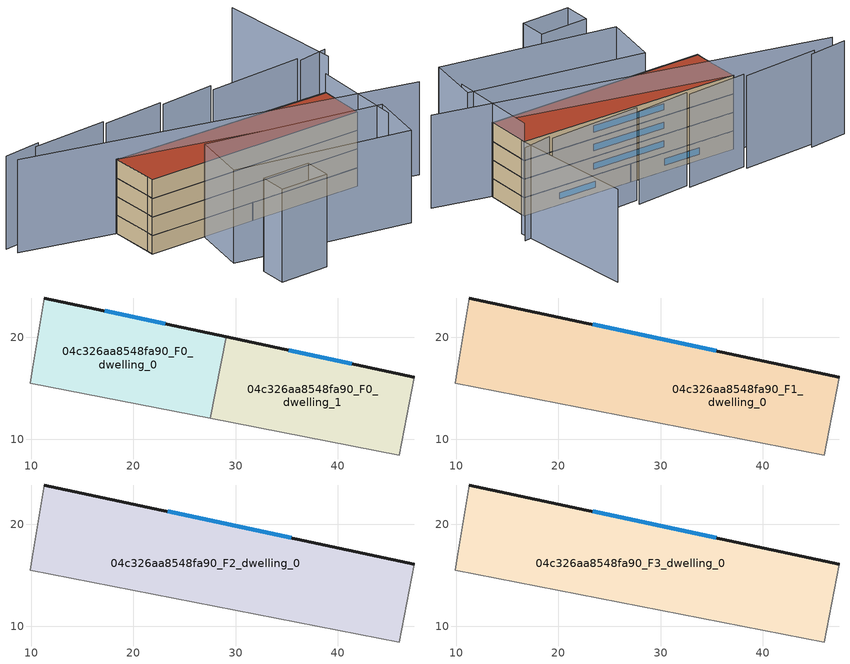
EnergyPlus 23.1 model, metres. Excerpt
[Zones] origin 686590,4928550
04c326aa8548fa90_F0_dwelling_0
 floor ground (EU_floor_Construction): 27.51,12.07 29.07,20.03 11.27,23.84 10.13,16.75 9.89,15.5 z0
 wall outside (EU_wall_Construction): 11.27,23.84 29.07,20.03 z0:3
 wall adiabatic (EU_wall_Construction): 27.51,12.07 9.89,15.5 10.13,16.75 11.27,23.84 z0:3
 wall to 04c326aa8548fa90_F0_dwelling_1 (EU_wall_Construction): 29.07,20.03 27.51,12.07 z0:3
 window (EU_Window_Construction): 17.2,22.57 23.14,21.3 z1:2
04c326aa8548fa90_F0_dwelling_1
 floor ground (EU_floor_Construction): 46.01,8.48 47.5,16.09 29.07,20.03 27.51,12.07 z0
 wall outside (EU_wall_Construction): 29.07,20.03 47.5,16.09 z0:3
 wall adiabatic (EU_wall_Construction): 47.5,16.09 46.01,8.48 27.51,12.07 z0:3
 window (EU_Window_Construction): 35.21,18.72 41.36,17.4 z1:2
04c326aa8548fa90_F1_dwelling_0
 floor to 04c326aa8548fa90_F0_dwelling_0 (EU_floor_Construction): 27.51,12.07 29.07,20.03 11.27,23.84 10.13,16.75 9.89,15.5 z3
 floor to 04c326aa8548fa90_F0_dwelling_1 (EU_floor_Construction): 46.01,8.48 47.5,16.09 29.07,20.03 27.51,12.07 z3
 wall outside (EU_wall_Construction): 11.27,23.84 47.5,16.09 z3:6
 wall adiabatic (EU_wall_Construction): 47.5,16.09 46.01,8.48 9.89,15.5 10.13,16.75 11.27,23.84 z3:6
 window (EU_Window_Construction): 23.35,21.25 35.43,18.67 z4:5
04c326aa8548fa90_F2_dwelling_0
 floor to 04c326aa8548fa90_F1_dwelling_0 (EU_floor_Construction): 46.01,8.48 47.5,16.09 11.27,23.84 10.13,16.75 9.89,15.5 z6
 wall outside (EU_wall_Construction): 11.27,23.84 47.5,16.09 z6:9
 wall adiabatic (EU_wall_Construction): 47.5,16.09 46.01,8.48 9.89,15.5 10.13,16.75 11.27,23.84 z6:9
 window (EU_Window_Construction): 23.35,21.25 35.43,18.67 z7:8
04c326aa8548fa90_F3_dwelling_0
 floor to 04c326aa8548fa90_F2_dwelling_0 (EU_floor_Construction): 46.01,8.48 47.5,16.09 11.27,23.84 10.13,16.75 9.89,15.5 z9
 wall outside (EU_wall_Construction): 11.27,23.84 47.5,16.09 z9:12
 wall adiabatic (EU_wall_Construction): 47.5,16.09 46.01,8.48 9.89,15.5 10.13,16.75 11.27,23.84 z9:12
 window (EU_Window_Construction): 23.35,21.25 35.43,18.67 z10:11
 roof outside (EU_roof_Construction): 47.5,16.09 46.01,8.48 9.89,15.5 10.13,16.75 11.27,23.84 z12
shading: -2.92,30.17 54.68,4.45 / 44.4,1.01 47.5,16.09 / 51.83,19.61 53.92,40.36 / 53.11,21.49 48.19,21.68 / 48.22,22.39 32.77,24.65 / 24.5,27.37 14.38,28.7 / 14.47,29.36 1.92,31.02 / 3.13,31.68 -3.23,32.14 / 33.41,25.68 24.43,26.74 / 23.93,-5.77 15.93,-4.34 / 15.93,-4.34 16.71,0 / 16.71,0 24.71,-1.43 / 24.71,-1.43 23.93,-5.77 / 42.56,-5.18 15.73,4.94 / 15.73,4.94 18.99,13.61 / 18.99,13.61 45.83,3.48 / 45.83,3.48 42.56,-5.18 z0:15
[Building]
EU S2 Campaign: North Axis=0; Terrain=City; Solar Distribution=FullExterior
[Site:Location]
Bologna: Latitude=44.5; Longitude=11.25; Time Zone=1; Elevation=37
[SizingPeriod:WeatherFileDays]
AnnualSizingPeriod: Begin Month=1; Begin Day of Month=1; End Month=12; End Day of Month=31; Day of Week for Start Day=Monday; Use Weather File Daylight Saving Period=No; Use Weather File Rain and Snow Indicators=No
[MATERIAL]
EU_InternalMass_Material: Roughness=MediumRough; Thickness=0.1; Conductivity=1; Density=1800; Specific Heat=900; Thermal Absorptance=0.9; Solar Absorptance=0.7; Visible Absorptance=0.7
[MATERIAL:NOMASS] Roughness=MediumRough; Thermal Absorptance=0.9; Solar Absorptance=0.7; Visible Absorptance=0.7
Name | Thermal Resistance
EU_wall_NoMass | 0.937881
EU_roof_NoMass | 0.548572
EU_floor_NoMass | 0.71348
[WINDOWMATERIAL:SIMPLEGLAZINGSYSTEM]
EU_Window_SimpleGlazing: UFactor=4.25633; Solar Heat Gain Coefficient=0.85; Visible Transmittance=0.85
[CONSTRUCTION]
EU_wall_Construction: EU_wall_NoMass
EU_roof_Construction: EU_roof_NoMass
EU_floor_Construction: EU_floor_NoMass
EU_InternalMass_Construction: EU_InternalMass_Material
EU_Window_Construction: EU_Window_SimpleGlazing
[ZONE] Type=1; Multiplier=1; Ceiling Height=autocalculate; Floor Area=autocalculate; Part of Total Floor Area=Yes
Name | Volume
04c326aa8548fa90_F0_dwelling_0; 04c326aa8548fa90_F0_dwelling_1 | 448.401
04c326aa8548fa90_F1_dwelling_0 | 896.785
04c326aa8548fa90_F2_dwelling_0; 04c326aa8548fa90_F3_dwelling_0 | 896.788
[INTERNALMASS] Construction=EU_InternalMass_Construction
Name | Zone or ZoneList | Surface Area
04c326aa8548fa90_F0_dwelling_0_EU_InternalMass | 04c326aa8548fa90_F0_dwelling_0 | 149.467
04c326aa8548fa90_F0_dwelling_1_EU_InternalMass | 04c326aa8548fa90_F0_dwelling_1 | 149.467
04c326aa8548fa90_F1_dwelling_0_EU_InternalMass | 04c326aa8548fa90_F1_dwelling_0 | 298.93
04c326aa8548fa90_F2_dwelling_0_EU_InternalMass | 04c326aa8548fa90_F2_dwelling_0 | 298.93
04c326aa8548fa90_F3_dwelling_0_EU_InternalMass | 04c326aa8548fa90_F3_dwelling_0 | 298.93
[OTHEREQUIPMENT] Fuel Type=Electricity; Design Level Calculation Method=Watts/Area; Power per Zone Floor Area=1; Fraction Latent=0; Fraction Radiant=0; Fraction Lost=0; Carbon Dioxide Generation Rate=0; EndUse Subcategory=EU_Step8_InternalGains
Name | Zone or ZoneList or Space or SpaceList | Schedule
EU_Step8_InternalGain_04c326aa8548fa90_F0_dwelling_0_f000 | 04c326aa8548fa90_F0_dwelling_0 | EU_Step8_GainSchedule_04c326aa8548fa90_F0_dwelling_0_f000
EU_Step8_InternalGain_04c326aa8548fa90_F0_dwelling_1_f000 | 04c326aa8548fa90_F0_dwelling_1 | EU_Step8_GainSchedule_04c326aa8548fa90_F0_dwelling_1_f000
EU_Step8_InternalGain_04c326aa8548fa90_F1_dwelling_0_f000 | 04c326aa8548fa90_F1_dwelling_0 | EU_Step8_GainSchedule_04c326aa8548fa90_F1_dwelling_0_f000
EU_Step8_InternalGain_04c326aa8548fa90_F2_dwelling_0_f000 | 04c326aa8548fa90_F2_dwelling_0 | EU_Step8_GainSchedule_04c326aa8548fa90_F2_dwelling_0_f000
EU_Step8_InternalGain_04c326aa8548fa90_F3_dwelling_0_f000 | 04c326aa8548fa90_F3_dwelling_0 | EU_Step8_GainSchedule_04c326aa8548fa90_F3_dwelling_0_f000
[ZONEVENTILATION:DESIGNFLOWRATE] Schedule=EU_AlwaysOn; Design Flow Rate Calculation Method=AirChanges/Hour; Air Changes per Hour=0.687892; Ventilation Type=Natural; Fan Pressure Rise=0; Fan Total Efficiency=1; Constant Term Coefficient=1; Temperature Term Coefficient=0; Velocity Term Coefficient=0; Velocity Squared Term Coefficient=0; Minimum Indoor Temperature=-100; Maximum Indoor Temperature=100; Delta Temperature=-100; Minimum Outdoor Temperature=-100; Maximum Outdoor Temperature=100; Maximum Wind Speed=40
Name | Zone or ZoneList or Space or SpaceList
EU_ConstantAir_04c326aa8548fa90_F0_dwelling_0 | 04c326aa8548fa90_F0_dwelling_0
EU_ConstantAir_04c326aa8548fa90_F0_dwelling_1 | 04c326aa8548fa90_F0_dwelling_1
EU_ConstantAir_04c326aa8548fa90_F1_dwelling_0 | 04c326aa8548fa90_F1_dwelling_0
EU_ConstantAir_04c326aa8548fa90_F2_dwelling_0 | 04c326aa8548fa90_F2_dwelling_0
EU_ConstantAir_04c326aa8548fa90_F3_dwelling_0 | 04c326aa8548fa90_F3_dwelling_0
[HVACTEMPLATE:THERMOSTAT] Constant Heating Setpoint=20; Constant Cooling Setpoint=50
EU_HeatOnly_04c326aa8548fa90_F0_dwelling_0; EU_HeatOnly_04c326aa8548fa90_F0_dwelling_1; EU_HeatOnly_04c326aa8548fa90_F1_dwelling_0; EU_HeatOnly_04c326aa8548fa90_F2_dwelling_0; EU_HeatOnly_04c326aa8548fa90_F3_dwelling_0
[HVACTEMPLATE:ZONE:IDEALLOADSAIRSYSTEM] System Availability Schedule=EU_AlwaysOn; Maximum Heating Supply Air Temperature=50; Minimum Cooling Supply Air Temperature=13; Maximum Heating Supply Air Humidity Ratio=0.0156; Minimum Cooling Supply Air Humidity Ratio=0.0077; Heating Limit=NoLimit; Cooling Limit=NoLimit; Heating Availability Schedule=EU_AlwaysOn; Cooling Availability Schedule=EU_CoolingOff; Dehumidification Control Type=ConstantSensibleHeatRatio; Cooling Sensible Heat Ratio=0.7; Dehumidification Setpoint=60; Humidification Control Type=None; Humidification Setpoint=30; Outdoor Air Method=None; Outdoor Air Flow Rate per Person=0.00944; Outdoor Air Flow Rate per Zone Floor Area=0; Outdoor Air Flow Rate per Zone=0; Demand Controlled Ventilation Type=None; Outdoor Air Economizer Type=NoEconomizer; Heat Recovery Type=None; Sensible Heat Recovery Effectiveness=0.7; Latent Heat Recovery Effectiveness=0.65
Name | Template Thermostat
04c326aa8548fa90_F0_dwelling_0 | EU_HeatOnly_04c326aa8548fa90_F0_dwelling_0
04c326aa8548fa90_F0_dwelling_1 | EU_HeatOnly_04c326aa8548fa90_F0_dwelling_1
04c326aa8548fa90_F1_dwelling_0 | EU_HeatOnly_04c326aa8548fa90_F1_dwelling_0
04c326aa8548fa90_F2_dwelling_0 | EU_HeatOnly_04c326aa8548fa90_F2_dwelling_0
04c326aa8548fa90_F3_dwelling_0 | EU_HeatOnly_04c326aa8548fa90_F3_dwelling_0
[SIZING:ZONE] Zone Cooling Design Supply Air Temperature Input Method=SupplyAirTemperature; Zone Cooling Design Supply Air Temperature=13; Zone Heating Design Supply Air Temperature Input Method=SupplyAirTemperature; Zone Heating Design Supply Air Temperature=50; Zone Cooling Design Supply Air Humidity Ratio=0.008; Zone Heating Design Supply Air Humidity Ratio=0.008; Cooling Design Air Flow Method=DesignDay; Cooling Design Air Flow Rate=0; Cooling Minimum Air Flow per Zone Floor Area=0.000762; Cooling Minimum Air Flow=0; Cooling Minimum Air Flow Fraction=0.2; Heating Design Air Flow Method=DesignDay; Heating Design Air Flow Rate=0; Heating Maximum Air Flow per Zone Floor Area=0.002032; Heating Maximum Air Flow=0.141576; Heating Maximum Air Flow Fraction=0.3; Account for Dedicated Outdoor Air System=No; Dedicated Outdoor Air System Control Strategy=NeutralSupplyAir; Dedicated Outdoor Air Low Setpoint Temperature for Design=autosize; Dedicated Outdoor Air High Setpoint Temperature for Design=autosize; Zone Load Sizing Method=Sensible Load Only No Latent Load; Zone Latent Cooling Design Supply Air Humidity Ratio Input Method=HumidityRatioDifference; Zone Cooling Design Supply Air Humidity Ratio Difference=0.005; Zone Latent Heating Design Supply Air Humidity Ratio Input Method=HumidityRatioDifference; Zone Humidification Design Supply Air Humidity Ratio Difference=0.005
04c326aa8548fa90_F0_dwelling_0; 04c326aa8548fa90_F0_dwelling_1; 04c326aa8548fa90_F1_dwelling_0; 04c326aa8548fa90_F2_dwelling_0; 04c326aa8548fa90_F3_dwelling_0
[SCHEDULE:CONSTANT]
Name | Hourly Value
EU_AlwaysOn | 1
EU_CoolingOff | 0
[SCHEDULE:FILE] Column Number=1; Rows to Skip at Top=0; Number of Hours of Data=8760; Column Separator=Comma; Interpolate to Timestep=No; Minutes per Item=60; Adjust Schedule for Daylight Savings=Yes
Name | File
EU_Step8_GainSchedule_04c326aa8548fa90_F0_dwelling_0_f000 | ../../schedules/04c326aa8548fa90/04c326aa8548fa90_F0_dwelling_0_f000_gain.csv
EU_Step8_GainSchedule_04c326aa8548fa90_F0_dwelling_1_f000 | ../../schedules/04c326aa8548fa90/04c326aa8548fa90_F0_dwelling_1_f000_gain.csv
EU_Step8_GainSchedule_04c326aa8548fa90_F1_dwelling_0_f000 | ../../schedules/04c326aa8548fa90/04c326aa8548fa90_F1_dwelling_0_f000_gain.csv
EU_Step8_GainSchedule_04c326aa8548fa90_F2_dwelling_0_f000 | ../../schedules/04c326aa8548fa90/04c326aa8548fa90_F2_dwelling_0_f000_gain.csv
EU_Step8_GainSchedule_04c326aa8548fa90_F3_dwelling_0_f000 | ../../schedules/04c326aa8548fa90/04c326aa8548fa90_F3_dwelling_0_f000_gain.csv
